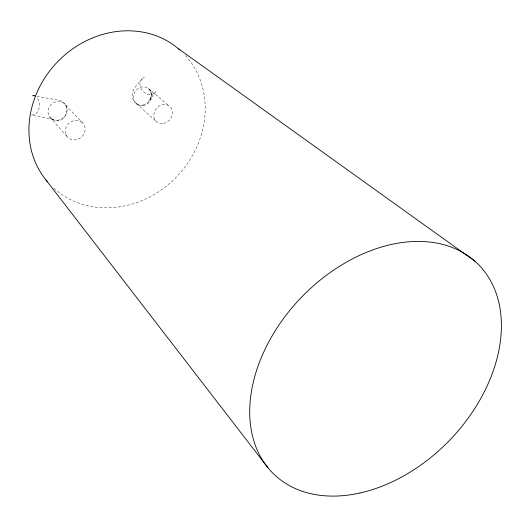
<?xml version="1.0" encoding="UTF-8"?>
<svg xmlns="http://www.w3.org/2000/svg" width="527" height="527" viewBox="0 0 527 527"><rect width="100%" height="100%" fill="white"/><g stroke="black" fill="none" stroke-linecap="round" stroke-linejoin="round"><path stroke-width="0.4" stroke-dasharray="2.63 1.98" d="M142.633 78.444C138.186 84.142 130.024 89.979 132.613 98.285C134.082 101.711 136.743 105.057 140.683 105.532C148.719 106.882 155.491 96.382 149.839 90.038C152.079 93.325 151.697 98.022 148.851 100.822L155.926 91.803C146.822 101.632 132.699 83.556 144.418 77.14M31.58 114.991C40.197 115.492 41.363 102.047 36.435 97.087M36.765 96.23L57.535 100.031C74.88 102.679 65.216 128.436 51.106 118.47L52.99 119.425L31.666 115.163M148.403 88.51L169.47 106.23M136.309 103.595L156.835 121.941M65.453 104.866A9.947 9.038 -40.7 0 1 58.313 120.222A9.947 9.038 -40.7 0 1 48.925 107.692A9.947 9.038 -40.7 0 1 65.453 104.866L83.477 123.812A10.388 9.295 -41.2 0 1 75.967 139.78A10.388 9.295 -41.2 0 1 66.323 126.869A10.388 9.295 -41.2 0 1 83.477 123.812M49.729 117.06L67.094 136.572M185.484 55.526A93.575 82.759 -46 0 1 175.478 177.955A93.575 82.759 -46 0 1 53.583 188.053M163.469 123.463A10.079 8.761 -49.7 0 0 171.025 107.916A10.079 8.761 -49.7 0 0 154.866 110.795A10.079 8.761 -49.7 0 0 163.469 123.463M142.738 105.117A9.67 8.537 -50 0 0 149.918 90.15A9.67 8.537 -50 0 0 134.313 92.818A9.67 8.537 -50 0 0 142.738 105.117"/><path stroke-width="0.79" d="M34.499 95.795L32.878 95.624L34.367 95.789M178.567 48.833L474.972 261.227M45.869 179.839L267.914 467.68M47.404 181.69A93.575 82.759 -46 0 1 58.998 60.355A93.575 82.759 -46 0 1 179.773 49.874M359.941 493.008A146.473 102.956 -46 0 0 491.487 282.446A146.473 102.956 -46 0 0 275.226 330.772A146.473 102.956 -46 0 0 359.941 493.008"/></g></svg>
